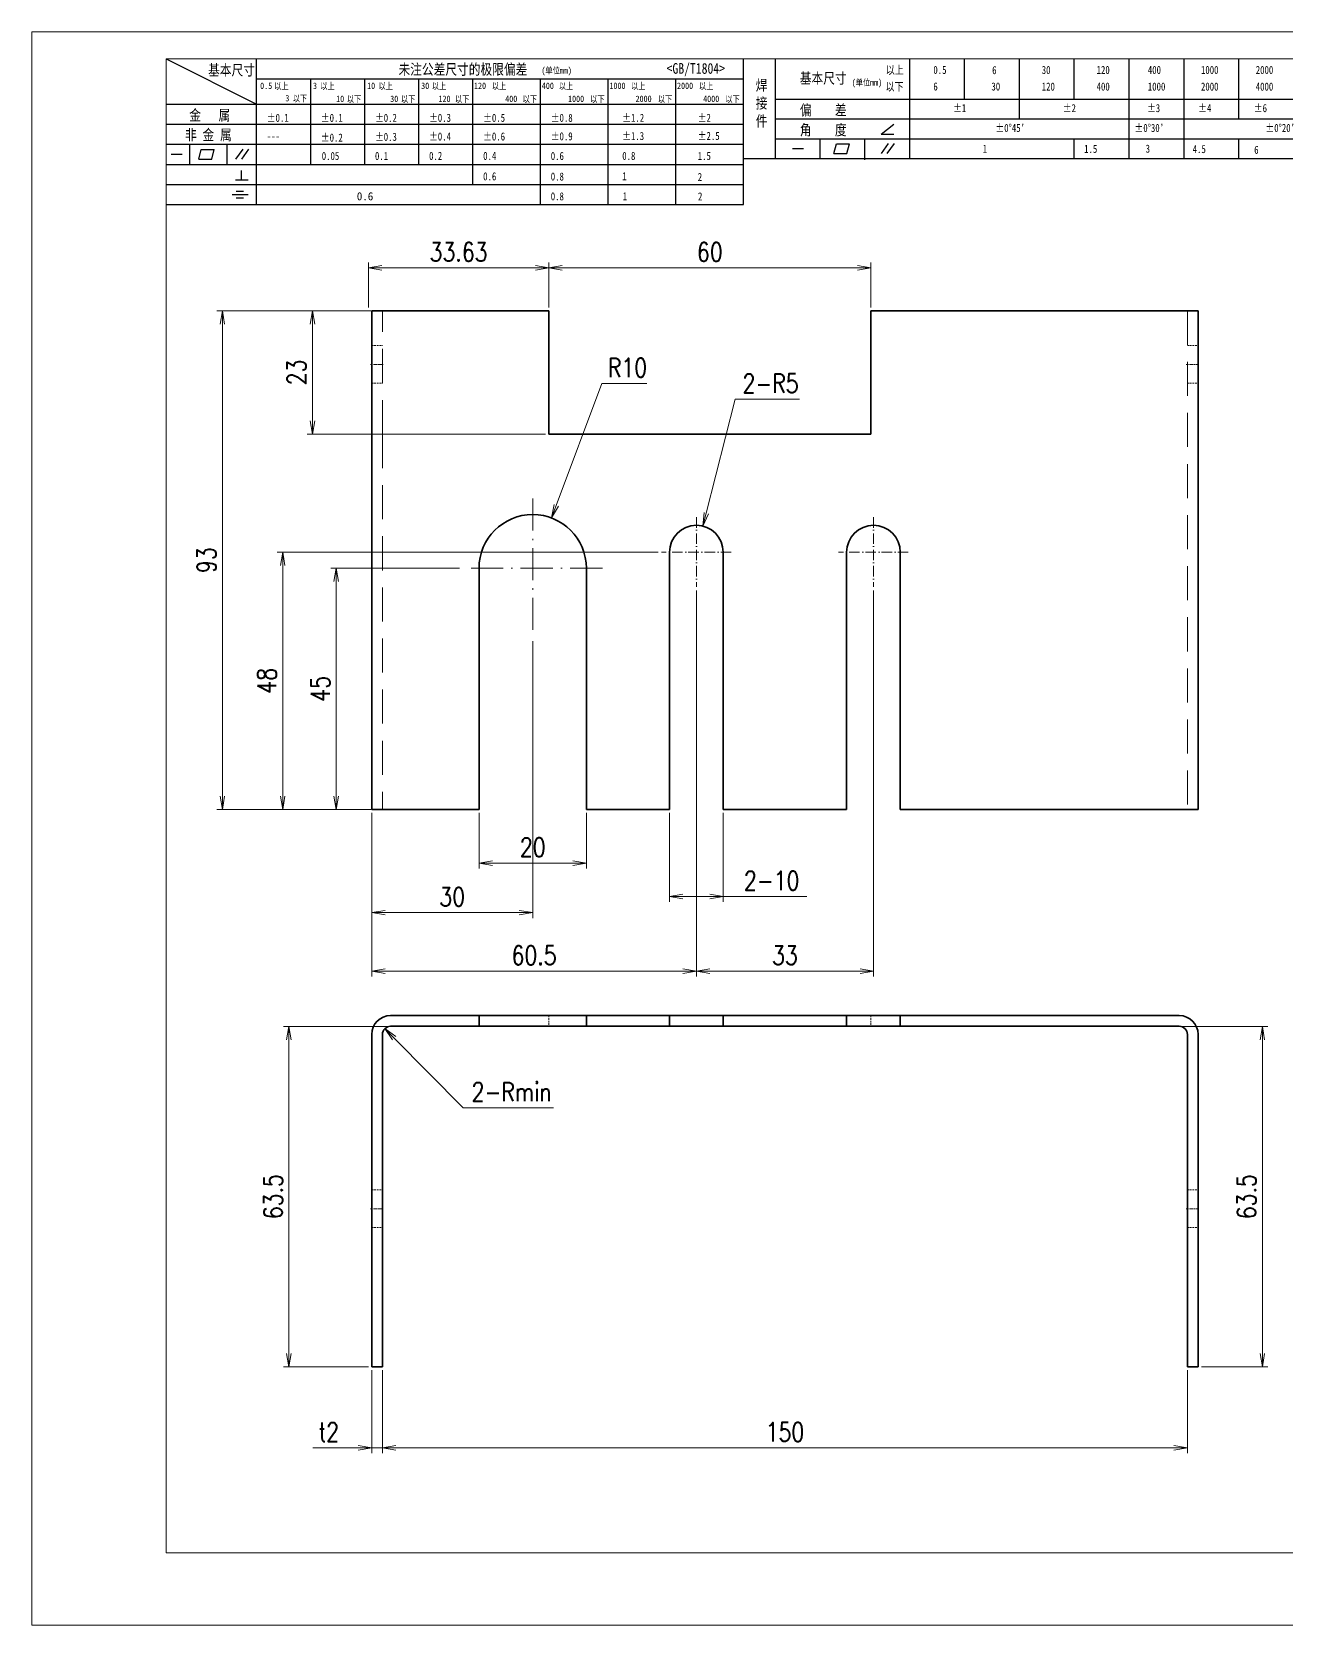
# Model space of a CAD drawing. Header units: millimetres. Extents: x 1333 to 78972, y -42879 to -5704.
# Drawn here: x 67947.8 to 68181.6, y -21799.1 to -21502.1 of the extents above; entities that cross this region are included whole.
import ezdxf

# ---------------------------------------------------------------- set-up
doc = ezdxf.new("R2010")
doc.units = ezdxf.units.MM
doc.header["$LTSCALE"] = 0.5
for name, pattern in [('AM_ISO02W050x2', [3.75, 3, -0.75]), ('AM_ISO08W050x2', [9, 6, -0.75, 1.5, -0.75]), ('DASHDOT', [18.5, 12, -3, 0.5, -3]), ('DASHED', [19.05, 12.7, -6.35])]:
    doc.linetypes.add(name, pattern=pattern)
for name, color, linetype, lineweight in [('中心线', 2, 'AM_ISO08W050x2', 18), ('图框', 7, 'Continuous', 18), ('标注线', 3, 'Continuous', 18), ('粗实线', 7, 'Continuous', 35), ('虚线', 1, 'AM_ISO02W050x2', 18)]:
    doc.layers.add(name, color=color, linetype=linetype, lineweight=lineweight)
doc.layers.add('图框文字', color=7, linetype='Continuous')
doc.layers.add('打印', color=7, linetype='Continuous', lineweight=15, plot=False)
doc.layers.add('打印-禁用', color=7, linetype='Continuous', lineweight=15, plot=False)
doc.styles.add('DIM', font='romans.shx', dxfattribs={"width": 0.8, "bigfont": 'bigfont.shx'})
doc.styles.add('国标', font='simfang.ttf', dxfattribs={"width": 0.8})
doc.dimstyles.new('XR 1-1$0', dxfattribs={"dimtxt": 3.5, "dimasz": 2.5, "dimexe": 1, "dimexo": 0.625, "dimgap": 1.2, "dimtad": 1, "dimzin": 9, "dimdsep": 46, "dimtxsty": 'DIM', "dimblk": 'OPEN', "dimcen": 0, "dimclrd": 8, "dimclre": 8, "dimclrt": 2, "dimazin": 2, "dimtfac": 0.5, "dimtmove": 0, "dimatfit": 3, "dimldrblk": 'OPEN', "dimfxl": 1, "dimtolj": 2, "dimlwd": 18, "dimlwe": 18, "dimarcsym": 0})
doc.dimstyles.new('XR 1-1$4', dxfattribs={"dimtxt": 3.5, "dimasz": 2.5, "dimexe": 1, "dimexo": 0.625, "dimgap": 1.2, "dimtad": 1, "dimtoh": 1, "dimdsep": 46, "dimtxsty": 'DIM', "dimblk": 'OPEN', "dimcen": 0, "dimclrd": 8, "dimclre": 8, "dimclrt": 2, "dimazin": 2, "dimtfac": 0.5, "dimtofl": 0, "dimtmove": 0, "dimatfit": 3, "dimldrblk": 'OPEN', "dimfxl": 1, "dimtolj": 2, "dimlwd": 18, "dimlwe": 18, "dimarcsym": 0})

# ---------------------------------------------------------------- blocks, each defined once
blk = doc.blocks.new('GZDEH零件A3图框V01版')
at = {"layer": '图框', "linetype": 'Continuous'}
for p, q in [((2882.49, -1554.46), (2882.49, -1832.96)), ((3272.49, -1554.46), (2882.49, -1554.46)), ((2882.49, -1832.96), (3272.49, -1832.96))]:
    blk.add_line(p, q, dxfattribs=at)
at = {"layer": '图框文字', "color": 9}
for p, q in [((2882.49, -1554.46), (2899.37, -1562.92)), ((2899.37, -1581.67), (2899.37, -1554.46)), ((2990.09, -1581.67), (2990.09, -1554.46)), ((2996.09, -1573.08), (2996.09, -1554.46)), ((3021.09, -1561.98), (3021.09, -1554.46)), ((3031.31, -1561.98), (3031.31, -1554.46)), ((3041.53, -1561.98), (3041.53, -1554.46)), ((3051.75, -1561.98), (3051.75, -1554.46)), ((3061.98, -1561.98), (3061.98, -1554.46)), ((3072.2, -1561.98), (3072.2, -1554.46)), ((3082.42, -1561.98), (3082.42, -1554.46)), ((2899.37, -1558.24), (2990.09, -1558.24)), ((2909.45, -1574.17), (2909.45, -1558.24)), ((2919.53, -1574.17), (2919.53, -1558.24)), ((2929.61, -1574.17), (2929.61, -1558.24)), ((2939.69, -1577.92), (2939.69, -1558.24)), ((2952.29, -1581.67), (2952.29, -1558.24)), ((2964.89, -1581.67), (2964.89, -1558.24)), ((2977.49, -1581.67), (2977.49, -1558.24)), ((2996.09, -1561.98), (3113.09, -1561.98)), ((3021.09, -1573.08), (3021.09, -1561.98)), ((3041.53, -1565.68), (3041.53, -1561.98)), ((3061.98, -1573.08), (3061.98, -1561.98)), ((3072.2, -1573.08), (3072.2, -1561.98)), ((3082.42, -1565.68), (3082.42, -1561.98)), ((2882.49, -1562.92), (2990.09, -1562.92)), ((2882.49, -1566.67), (2990.09, -1566.67)), ((2996.09, -1565.68), (3113.09, -1565.68)), ((3015.75, -1568.51), (3018.15, -1566.66)), ((2882.49, -1570.42), (2990.09, -1570.42)), ((2886.92, -1574.12), (2886.92, -1570.42)), ((2893.91, -1574.12), (2893.91, -1570.42)), ((2996.09, -1569.38), (3113.09, -1569.38)), ((3004.42, -1573.08), (3004.42, -1569.38)), ((3006.97, -1572.12), (3007.45, -1570.33)), ((3007.45, -1570.33), (3009.86, -1570.33)), ((3009.39, -1572.12), (3009.86, -1570.33)), ((3012.75, -1573.08), (3012.75, -1569.38)), ((3015.75, -1568.51), (3018.15, -1568.51)), ((3015.81, -1572.12), (3017.15, -1570.26)), ((3016.89, -1572.12), (3018.23, -1570.26)), ((3051.75, -1573.08), (3051.75, -1569.38)), ((3082.42, -1573.08), (3082.42, -1569.48)), ((2883.43, -1572.27), (2885.49, -1572.27)), ((2888.59, -1573.16), (2889.07, -1571.37)), ((2888.59, -1573.16), (2891, -1573.16)), ((2889.07, -1571.37), (2891.48, -1571.37)), ((2891, -1573.16), (2891.48, -1571.37)), ((2895.52, -1573.16), (2896.85, -1571.3)), ((2896.6, -1573.16), (2897.94, -1571.3)), ((2990.09, -1573.08), (3113.09, -1573.08)), ((2999.26, -1571.23), (3001.32, -1571.23)), ((3006.97, -1572.12), (3009.39, -1572.12)), ((3012.75, -1573.33), (3012.75, -1573.08)), ((2882.49, -1574.17), (2990.09, -1574.17)), ((2895.42, -1577.05), (2897.81, -1577.05)), ((2896.58, -1577.05), (2896.58, -1575.28)), ((2882.49, -1577.92), (2990.09, -1577.92)), ((2894.79, -1579.77), (2897.77, -1579.77)), ((2895.57, -1579.17), (2896.92, -1579.17)), ((2882.49, -1581.67), (2990.09, -1581.67)), ((2895.57, -1580.37), (2896.93, -1580.37))]:
    blk.add_line(p, q, dxfattribs=at)
at = {"layer": '打印-禁用', "linetype": 'Continuous'}
for p, q in [((2857.49, -1549.46), (2857.49, -1846.46)), ((3277.49, -1549.46), (2857.49, -1549.46)), ((2857.49, -1846.46), (3277.49, -1846.46))]:
    blk.add_line(p, q, dxfattribs=at)
at = {"layer": '图框文字', "color": 9, "style": '国标', "width": 0.8}
for s, height, p in [('基本尺寸', 2, (2890.33, -1557.58)), ('未注公差尺寸的极限偏差', 2, (2925.81, -1557.44)), ('<GB/T1804>', 2, (2975.78, -1557.27)), ('以上', 1.5, (3016.64, -1557.33)), ('0.5', 1.5, (3025.49, -1557.3)), ('6', 1.5, (3036.45, -1557.34)), ('30', 1.5, (3045.69, -1557.31)), ('120', 1.5, (3055.91, -1557.31)), ('400', 1.5, (3065.46, -1557.31)), ('1000', 1.5, (3075.36, -1557.31)), ('2000', 1.5, (3085.57, -1557.31)), ('30', 1.2, (2930.04, -1560.11)), ('基本尺寸', 2, (3000.6, -1559.1)), ('以下', 1.5, (3016.58, -1560.43)), ('6', 1.5, (3025.49, -1560.38)), ('30', 1.5, (3036.31, -1560.39)), ('120', 1.5, (3045.69, -1560.41)), ('400', 1.5, (3055.91, -1560.41)), ('1000', 1.5, (3065.46, -1560.41)), ('2000', 1.5, (3075.36, -1560.41)), ('4000', 1.5, (3085.57, -1560.41)), ('金   属', 2, (2886.82, -1565.98)), ('±0.1', 1.5, (2901.27, -1566.23)), ('±0.1', 1.5, (2911.35, -1566.23)), ('±0.2', 1.5, (2921.43, -1566.23)), ('±0.3', 1.5, (2931.51, -1566.23)), ('±0.5', 1.5, (2941.59, -1566.23)), ('±0.8', 1.5, (2954.19, -1566.23)), ('±1.2', 1.5, (2967.51, -1566.23)), ('±2', 1.5, (2981.58, -1566.23)), ('偏    差', 2, (3000.6, -1565.04)), ('±1', 1.5, (3029.16, -1564.42)), ('±2', 1.5, (3049.61, -1564.42)), ('±3', 1.5, (3065.3, -1564.42)), ('±4', 1.5, (3074.85, -1564.42)), ('±6', 1.5, (3085.22, -1564.42)), ('非 金 属', 2, (2886.02, -1569.65)), ('±0.3', 1.5, (2921.43, -1569.77)), ('±0.4', 1.5, (2931.51, -1569.71)), ('±0.6', 1.5, (2941.59, -1569.71)), ('±0.9', 1.5, (2954.19, -1569.68)), ('±1.3', 1.5, (2967.51, -1569.62)), ('±2.5', 1.5, (2981.58, -1569.61)), ('角    度', 2, (3000.6, -1568.74)), ("±0%%D45'", 1.5, (3037.06, -1568.12)), ("±0%%D30'", 1.5, (3062.98, -1568.12)), ("±0%%D20'", 1.5, (3087.38, -1568.12)), ('---', 1.5, (2901.27, -1569.65)), ('±0.2', 1.5, (2911.35, -1569.92)), ('1', 1.5, (3034.69, -1571.98)), ('1.5', 1.5, (3053.59, -1572.01)), ('3', 1.5, (3065.05, -1571.98)), ('4.5', 1.5, (3073.82, -1572.05)), ('6', 1.5, (3085.28, -1572.19)), ('0.1', 1.5, (2921.43, -1573.34)), ('0.2', 1.5, (2931.51, -1573.33)), ('0.4', 1.5, (2941.59, -1573.33)), ('0.6', 1.5, (2954.19, -1573.35)), ('0.8', 1.5, (2967.51, -1573.33)), ('1.5', 1.5, (2981.58, -1573.34)), ('0.6', 1.5, (2941.59, -1577.14)), ('0.8', 1.5, (2954.19, -1577.17)), ('1', 1.5, (2967.51, -1577.12)), ('2', 1.5, (2981.58, -1577.26)), ('0.8', 1.5, (2954.19, -1580.87)), ('1', 1.5, (2967.59, -1580.86)), ('2', 1.5, (2981.62, -1580.89))]:
    blk.add_text(s, height=height, dxfattribs=at).set_placement(p)
at = {"layer": '图框文字', "color": 9, "lineweight": 15, "style": '国标', "width": 0.8}
for s, p in [('(单位mm)', (2952.44, -1557.27)), ('0.5', (2900.03, -1560.11)), ('以上', (2902.64, -1560.16)), ('3', (2909.88, -1560.11)), ('以上', (2911.25, -1560.16)), ('10', (2919.96, -1560.11)), ('以上', (2922.09, -1560.16)), ('以上', (2932.02, -1560.16)), ('120', (2939.88, -1560.11)), ('以上', (2943.21, -1560.16)), ('400', (2952.52, -1560.11)), ('以上', (2955.68, -1560.16)), ('1000', (2965.12, -1560.11)), ('以上', (2969.16, -1560.16)), ('2000', (2977.72, -1560.11)), ('以上', (2981.8, -1560.16)), ('(单位mm)', (3010.27, -1559.51)), ('3', (2904.73, -1562.41)), ('以下', (2906.1, -1562.46)), ('10', (2914.19, -1562.54)), ('以下', (2916.18, -1562.59)), ('30', (2924.27, -1562.54)), ('以下', (2926.26, -1562.59)), ('120', (2933.26, -1562.54)), ('以下', (2936.34, -1562.59)), ('400', (2945.7, -1562.54)), ('以下', (2948.94, -1562.59)), ('1000', (2957.41, -1562.54)), ('以下', (2961.54, -1562.59)), ('2000', (2969.99, -1562.54)), ('以下', (2974.14, -1562.59)), ('4000', (2982.59, -1562.54)), ('以下', (2986.74, -1562.59))]:
    blk.add_text(s, height=1.2, dxfattribs=at).set_placement(p)
at = {"layer": '图框文字', "color": 9, "lineweight": 13, "style": '国标'}
blk.add_text('0.6', height=1.5, dxfattribs=at).set_placement((2918.05, -1580.85))
at = {"layer": '图框文字', "color": 9, "style": '国标'}
for s, insert, char_height, width, attachment_point in [('焊\\P接\\P件', (2992.39, -1558.41), 2, 3.1877, 1), ('0.05', (2911.51, -1573.37), 1.5, 5.1982, 7)]:
    blk.add_mtext(s, dxfattribs=dict(at, insert=insert, char_height=char_height, width=width, attachment_point=attachment_point))
blk = doc.blocks.new('DEH A3')
at = {"layer": '图框'}
blk.add_blockref('GZDEH零件A3图框V01版', (-2857.49, 1846.46), dxfattribs=at)
blk = doc.blocks.new('_Open')
at = {"color": 0, "linetype": 'ByBlock', "lineweight": -2}
for p, q in [((-1, 0.17), (0, 0)), ((-1, -0.17), (0, 0)), ((0, 0), (-1, 0))]:
    blk.add_line(p, q, dxfattribs=at)
blk = doc.blocks.new('*D823')
at = {"layer": 'Defpoints', "color": 0}
for p in [(67995.72, -21687.47), (68014.66, -21687.47), (68011.16, -21750.97)]:
    blk.add_point(p, dxfattribs=at)
at = {"layer": '标注线', "color": 8, "lineweight": 18}
for p, q in [((68014.03, -21687.47), (67994.72, -21687.47)), ((67995.72, -21748.47), (67995.72, -21689.97)), ((68010.53, -21750.97), (67994.72, -21750.97))]:
    blk.add_line(p, q, dxfattribs=at)
at = {"layer": '标注线', "color": 8, "lineweight": 18, "xscale": 2.5, "yscale": 2.5, "zscale": 2.5}
for p, rotation in [((67995.72, -21687.47), 90), ((67995.72, -21750.97), 270)]:
    blk.add_blockref('_Open', p, dxfattribs=dict(at, rotation=rotation))
at = {"layer": '标注线', "color": 2, "insert": (67992.77, -21719.22), "char_height": 3.5, "attachment_point": 5, "rotation": 90, "style": 'DIM'}
blk.add_mtext('\\A2;63.5', dxfattribs=at)
blk = doc.blocks.new('*D824')
at = {"layer": 'Defpoints', "color": 0}
for p in [(68011.16, -21750.97), (68013.16, -21750.97), (68013.16, -21766.04)]:
    blk.add_point(p, dxfattribs=at)
at = {"layer": '标注线', "color": 8, "lineweight": 18}
for p, q in [((68011.16, -21751.59), (68011.16, -21767.04)), ((68013.16, -21751.59), (68013.16, -21767.04)), ((68008.66, -21766.04), (68000.16, -21766.04)), ((68013.16, -21766.04), (68011.16, -21766.04)), ((68015.66, -21766.04), (68018.16, -21766.04))]:
    blk.add_line(p, q, dxfattribs=at)
at = {"layer": '标注线', "color": 8, "lineweight": 18, "xscale": 2.5, "yscale": 2.5, "zscale": 2.5}
blk.add_blockref('_Open', (68011.16, -21766.04), dxfattribs=at)
at = {"layer": '标注线', "color": 8, "lineweight": 18, "xscale": 2.5, "yscale": 2.5, "zscale": 2.5, "rotation": 180}
blk.add_blockref('_Open', (68013.16, -21766.04), dxfattribs=at)
at = {"layer": '标注线', "color": 2, "insert": (68003.16, -21763.09), "char_height": 3.5, "attachment_point": 5, "style": 'DIM'}
blk.add_mtext('\\A2;{\\Fromans,bigfont|c134;t}2', dxfattribs=at)
blk = doc.blocks.new('*D825')
at = {"layer": 'Defpoints', "color": 0}
for p in [(68013.16, -21750.97), (68163.16, -21750.97), (68163.16, -21766.04)]:
    blk.add_point(p, dxfattribs=at)
at = {"layer": '标注线', "color": 8, "lineweight": 18}
for p, q in [((68013.16, -21751.59), (68013.16, -21767.04)), ((68163.16, -21751.59), (68163.16, -21767.04)), ((68015.66, -21766.04), (68160.66, -21766.04))]:
    blk.add_line(p, q, dxfattribs=at)
at = {"layer": '标注线', "color": 8, "lineweight": 18, "xscale": 2.5, "yscale": 2.5, "zscale": 2.5, "rotation": 180}
blk.add_blockref('_Open', (68013.16, -21766.04), dxfattribs=at)
at = {"layer": '标注线', "color": 8, "lineweight": 18, "xscale": 2.5, "yscale": 2.5, "zscale": 2.5}
blk.add_blockref('_Open', (68163.16, -21766.04), dxfattribs=at)
at = {"layer": '标注线', "color": 2, "insert": (68088.16, -21763.09), "char_height": 3.5, "attachment_point": 5, "style": 'DIM'}
blk.add_mtext('\\A2;150', dxfattribs=at)
blk = doc.blocks.new('*D826')
at = {"layer": 'Defpoints', "color": 0}
for p in [(68013.6, -21687.9), (68014.66, -21688.97)]:
    blk.add_point(p, dxfattribs=at)
at = {"layer": '标注线', "color": 8, "lineweight": 18}
for p, q in [((68028.22, -21702.64), (68015.36, -21689.68)), ((68045.02, -21702.64), (68028.22, -21702.64))]:
    blk.add_line(p, q, dxfattribs=at)
at = {"layer": '标注线', "color": 8, "lineweight": 18, "xscale": 2.5, "yscale": 2.5, "zscale": 2.5, "rotation": 134.7644684583591}
blk.add_blockref('_Open', (68013.6, -21687.9), dxfattribs=at)
at = {"layer": '标注线', "color": 2, "insert": (68037.22, -21699.69), "char_height": 3.5, "attachment_point": 5, "style": 'DIM'}
blk.add_mtext('\\A2;{\\Fromans,bigfont|c134;2-Rmin}', dxfattribs=at)
blk = doc.blocks.new('*D827')
at = {"layer": 'Defpoints', "color": 0}
for p in [(67983.32, -21554.07), (68011.16, -21554.07), (68011.16, -21647.07)]:
    blk.add_point(p, dxfattribs=at)
at = {"layer": '标注线', "color": 8, "lineweight": 18}
for p, q in [((68010.53, -21554.07), (67982.32, -21554.07)), ((67983.32, -21644.57), (67983.32, -21556.57)), ((68010.53, -21647.07), (67982.32, -21647.07))]:
    blk.add_line(p, q, dxfattribs=at)
at = {"layer": '标注线', "color": 8, "lineweight": 18, "xscale": 2.5, "yscale": 2.5, "zscale": 2.5}
for p, rotation in [((67983.32, -21554.07), 90), ((67983.32, -21647.07), 270)]:
    blk.add_blockref('_Open', p, dxfattribs=dict(at, rotation=rotation))
at = {"layer": '标注线', "color": 2, "insert": (67980.37, -21600.57), "char_height": 3.5, "attachment_point": 5, "rotation": 90, "style": 'DIM'}
blk.add_mtext('\\A2;93', dxfattribs=at)
blk = doc.blocks.new('*D828')
at = {"layer": 'Defpoints', "color": 0}
for p in [(68004.53, -21602.07), (68028.16, -21602.07), (68010.53, -21647.07)]:
    blk.add_point(p, dxfattribs=at)
at = {"layer": '标注线', "color": 8, "lineweight": 18}
for p, q in [((68027.53, -21602.07), (68003.53, -21602.07)), ((68004.53, -21644.57), (68004.53, -21604.57)), ((68009.91, -21647.07), (68003.53, -21647.07))]:
    blk.add_line(p, q, dxfattribs=at)
at = {"layer": '标注线', "color": 8, "lineweight": 18, "xscale": 2.5, "yscale": 2.5, "zscale": 2.5}
for p, rotation in [((68004.53, -21602.07), 90), ((68004.53, -21647.07), 270)]:
    blk.add_blockref('_Open', p, dxfattribs=dict(at, rotation=rotation))
at = {"layer": '标注线', "color": 2, "insert": (68001.58, -21624.57), "char_height": 3.5, "attachment_point": 5, "rotation": 90, "style": 'DIM'}
blk.add_mtext('\\A2;45', dxfattribs=at)
blk = doc.blocks.new('*D829')
at = {"layer": 'Defpoints', "color": 0}
for p in [(67994.56, -21599.07), (68065.16, -21599.07), (68011.67, -21647.07)]:
    blk.add_point(p, dxfattribs=at)
at = {"layer": '标注线', "color": 8, "lineweight": 18}
for p, q in [((68064.53, -21599.07), (67993.56, -21599.07)), ((67994.56, -21644.57), (67994.56, -21601.57)), ((68011.05, -21647.07), (67993.56, -21647.07))]:
    blk.add_line(p, q, dxfattribs=at)
at = {"layer": '标注线', "color": 8, "lineweight": 18, "xscale": 2.5, "yscale": 2.5, "zscale": 2.5}
for p, rotation in [((67994.56, -21599.07), 90), ((67994.56, -21647.07), 270)]:
    blk.add_blockref('_Open', p, dxfattribs=dict(at, rotation=rotation))
at = {"layer": '标注线', "color": 2, "insert": (67991.61, -21623.07), "char_height": 3.5, "attachment_point": 5, "rotation": 90, "style": 'DIM'}
blk.add_mtext('\\A2;48', dxfattribs=at)
blk = doc.blocks.new('*D830')
at = {"layer": 'Defpoints', "color": 0}
for p in [(68011.67, -21554.07), (68000.1, -21577.07), (68044.16, -21577.07)]:
    blk.add_point(p, dxfattribs=at)
at = {"layer": '标注线', "color": 8, "lineweight": 18}
for p, q in [((68011.05, -21554.07), (67999.1, -21554.07)), ((68000.1, -21556.57), (68000.1, -21574.57)), ((68043.53, -21577.07), (67999.1, -21577.07))]:
    blk.add_line(p, q, dxfattribs=at)
at = {"layer": '标注线', "color": 8, "lineweight": 18, "xscale": 2.5, "yscale": 2.5, "zscale": 2.5}
for p, rotation in [((68000.1, -21554.07), 90), ((68000.1, -21577.07), 270)]:
    blk.add_blockref('_Open', p, dxfattribs=dict(at, rotation=rotation))
at = {"layer": '标注线', "color": 2, "insert": (67997.15, -21565.57), "char_height": 3.5, "attachment_point": 5, "rotation": 90, "style": 'DIM'}
blk.add_mtext('\\A2;23', dxfattribs=at)
blk = doc.blocks.new('*D831')
at = {"layer": 'Defpoints', "color": 0}
for p in [(68044.16, -21546.06), (68010.53, -21554.07), (68044.16, -21554.07)]:
    blk.add_point(p, dxfattribs=at)
at = {"layer": '标注线', "color": 8, "lineweight": 18}
for p, q in [((68010.53, -21553.45), (68010.53, -21545.06)), ((68013.03, -21546.06), (68041.66, -21546.06)), ((68044.16, -21553.45), (68044.16, -21545.06))]:
    blk.add_line(p, q, dxfattribs=at)
at = {"layer": '标注线', "color": 8, "lineweight": 18, "xscale": 2.5, "yscale": 2.5, "zscale": 2.5, "rotation": 180}
blk.add_blockref('_Open', (68010.53, -21546.06), dxfattribs=at)
at = {"layer": '标注线', "color": 8, "lineweight": 18, "xscale": 2.5, "yscale": 2.5, "zscale": 2.5}
blk.add_blockref('_Open', (68044.16, -21546.06), dxfattribs=at)
at = {"layer": '标注线', "color": 2, "insert": (68027.34, -21543.11), "char_height": 3.5, "attachment_point": 5, "style": 'DIM'}
blk.add_mtext('\\A2;33.63', dxfattribs=at)
blk = doc.blocks.new('*D832')
at = {"layer": 'Defpoints', "color": 0}
for p in [(68104.16, -21546.06), (68044.16, -21554.07), (68104.16, -21554.07)]:
    blk.add_point(p, dxfattribs=at)
at = {"layer": '标注线', "color": 8, "lineweight": 18}
for p, q in [((68044.16, -21553.45), (68044.16, -21545.06)), ((68046.66, -21546.06), (68101.66, -21546.06)), ((68104.16, -21553.45), (68104.16, -21545.06))]:
    blk.add_line(p, q, dxfattribs=at)
at = {"layer": '标注线', "color": 8, "lineweight": 18, "xscale": 2.5, "yscale": 2.5, "zscale": 2.5, "rotation": 180}
blk.add_blockref('_Open', (68044.16, -21546.06), dxfattribs=at)
at = {"layer": '标注线', "color": 8, "lineweight": 18, "xscale": 2.5, "yscale": 2.5, "zscale": 2.5}
blk.add_blockref('_Open', (68104.16, -21546.06), dxfattribs=at)
at = {"layer": '标注线', "color": 2, "insert": (68074.16, -21543.11), "char_height": 3.5, "attachment_point": 5, "style": 'DIM'}
blk.add_mtext('\\A2;60', dxfattribs=at)
blk = doc.blocks.new('*D836')
at = {"layer": 'Defpoints', "color": 0}
for p in [(68031.16, -21647.07), (68051.16, -21647.07), (68051.16, -21657.04)]:
    blk.add_point(p, dxfattribs=at)
at = {"layer": '标注线', "color": 8, "lineweight": 18}
for p, q in [((68031.16, -21647.7), (68031.16, -21658.04)), ((68051.16, -21647.7), (68051.16, -21658.04)), ((68033.66, -21657.04), (68048.66, -21657.04))]:
    blk.add_line(p, q, dxfattribs=at)
at = {"layer": '标注线', "color": 8, "lineweight": 18, "xscale": 2.5, "yscale": 2.5, "zscale": 2.5, "rotation": 180}
blk.add_blockref('_Open', (68031.16, -21657.04), dxfattribs=at)
at = {"layer": '标注线', "color": 8, "lineweight": 18, "xscale": 2.5, "yscale": 2.5, "zscale": 2.5}
blk.add_blockref('_Open', (68051.16, -21657.04), dxfattribs=at)
at = {"layer": '标注线', "color": 2, "insert": (68041.16, -21654.09), "char_height": 3.5, "attachment_point": 5, "style": 'DIM'}
blk.add_mtext('\\A2;20', dxfattribs=at)
blk = doc.blocks.new('*D837')
at = {"layer": 'Defpoints', "color": 0}
for p in [(68041.16, -21615.07), (68011.16, -21647.07), (68011.16, -21666.28)]:
    blk.add_point(p, dxfattribs=at)
at = {"layer": '标注线', "color": 8, "lineweight": 18}
for p, q in [((68041.16, -21615.7), (68041.16, -21667.28)), ((68011.16, -21647.7), (68011.16, -21667.28)), ((68038.66, -21666.28), (68013.66, -21666.28))]:
    blk.add_line(p, q, dxfattribs=at)
at = {"layer": '标注线', "color": 8, "lineweight": 18, "xscale": 2.5, "yscale": 2.5, "zscale": 2.5, "rotation": 180}
blk.add_blockref('_Open', (68011.16, -21666.28), dxfattribs=at)
at = {"layer": '标注线', "color": 8, "lineweight": 18, "xscale": 2.5, "yscale": 2.5, "zscale": 2.5}
blk.add_blockref('_Open', (68041.16, -21666.28), dxfattribs=at)
at = {"layer": '标注线', "color": 2, "insert": (68026.16, -21663.33), "char_height": 3.5, "attachment_point": 5, "style": 'DIM'}
blk.add_mtext('\\A2;30', dxfattribs=at)
blk = doc.blocks.new('*D838')
at = {"layer": 'Defpoints', "color": 0}
for p in [(68071.66, -21605.57), (68011.16, -21647.07), (68071.66, -21677.18)]:
    blk.add_point(p, dxfattribs=at)
at = {"layer": '标注线', "color": 8, "lineweight": 18}
for p, q in [((68071.66, -21606.2), (68071.66, -21678.18)), ((68011.16, -21647.7), (68011.16, -21678.18)), ((68013.66, -21677.18), (68069.16, -21677.18))]:
    blk.add_line(p, q, dxfattribs=at)
at = {"layer": '标注线', "color": 8, "lineweight": 18, "xscale": 2.5, "yscale": 2.5, "zscale": 2.5, "rotation": 180}
blk.add_blockref('_Open', (68011.16, -21677.18), dxfattribs=at)
at = {"layer": '标注线', "color": 8, "lineweight": 18, "xscale": 2.5, "yscale": 2.5, "zscale": 2.5}
blk.add_blockref('_Open', (68071.66, -21677.18), dxfattribs=at)
at = {"layer": '标注线', "color": 2, "insert": (68041.41, -21674.23), "char_height": 3.5, "attachment_point": 5, "style": 'DIM'}
blk.add_mtext('\\A2;60.5', dxfattribs=at)
blk = doc.blocks.new('*D839')
at = {"layer": 'Defpoints', "color": 0}
for p in [(68071.66, -21605.57), (68104.66, -21605.57), (68104.66, -21677.18)]:
    blk.add_point(p, dxfattribs=at)
at = {"layer": '标注线', "color": 8, "lineweight": 18}
for p, q in [((68071.66, -21606.2), (68071.66, -21678.18)), ((68104.66, -21606.2), (68104.66, -21678.18)), ((68074.16, -21677.18), (68102.16, -21677.18))]:
    blk.add_line(p, q, dxfattribs=at)
at = {"layer": '标注线', "color": 8, "lineweight": 18, "xscale": 2.5, "yscale": 2.5, "zscale": 2.5, "rotation": 180}
blk.add_blockref('_Open', (68071.66, -21677.18), dxfattribs=at)
at = {"layer": '标注线', "color": 8, "lineweight": 18, "xscale": 2.5, "yscale": 2.5, "zscale": 2.5}
blk.add_blockref('_Open', (68104.66, -21677.18), dxfattribs=at)
at = {"layer": '标注线', "color": 2, "insert": (68088.16, -21674.23), "char_height": 3.5, "attachment_point": 5, "style": 'DIM'}
blk.add_mtext('\\A2;33', dxfattribs=at)
blk = doc.blocks.new('*D840')
at = {"layer": 'Defpoints', "color": 0}
for p in [(68066.66, -21647.07), (68076.66, -21647.07), (68076.66, -21663.26)]:
    blk.add_point(p, dxfattribs=at)
at = {"layer": '标注线', "color": 8, "lineweight": 18}
for p, q in [((68066.66, -21647.7), (68066.66, -21664.26)), ((68076.66, -21647.7), (68076.66, -21664.26)), ((68069.16, -21663.26), (68074.16, -21663.26)), ((68076.66, -21663.26), (68092.22, -21663.26))]:
    blk.add_line(p, q, dxfattribs=at)
at = {"layer": '标注线', "color": 8, "lineweight": 18, "xscale": 2.5, "yscale": 2.5, "zscale": 2.5, "rotation": 180}
blk.add_blockref('_Open', (68066.66, -21663.26), dxfattribs=at)
at = {"layer": '标注线', "color": 8, "lineweight": 18, "xscale": 2.5, "yscale": 2.5, "zscale": 2.5}
blk.add_blockref('_Open', (68076.66, -21663.26), dxfattribs=at)
at = {"layer": '标注线', "color": 2, "insert": (68085.69, -21660.31), "char_height": 3.5, "attachment_point": 5, "style": 'DIM'}
blk.add_mtext('\\A2;{\\Fromans,bigfont|c134;2-}10', dxfattribs=at)
blk = doc.blocks.new('*D841')
at = {"layer": 'Defpoints', "color": 0}
for p in [(68072.89, -21594.23), (68071.66, -21599.07)]:
    blk.add_point(p, dxfattribs=at)
at = {"layer": '标注线', "color": 8, "lineweight": 18}
for p, q in [((68078.89, -21570.56), (68073.5, -21591.8)), ((68090.89, -21570.56), (68078.89, -21570.56))]:
    blk.add_line(p, q, dxfattribs=at)
at = {"layer": '标注线', "color": 8, "lineweight": 18, "xscale": 2.5, "yscale": 2.5, "zscale": 2.5, "rotation": 255.7704600504114}
blk.add_blockref('_Open', (68072.89, -21594.23), dxfattribs=at)
at = {"layer": '标注线', "color": 2, "insert": (68085.49, -21567.61), "char_height": 3.5, "attachment_point": 5, "style": 'DIM'}
blk.add_mtext('\\A2;{\\Fromans,bigfont|c134;2-}R5', dxfattribs=at)
blk = doc.blocks.new('*D842')
at = {"layer": 'Defpoints', "color": 0}
for p in [(68044.66, -21592.7), (68041.16, -21602.07)]:
    blk.add_point(p, dxfattribs=at)
at = {"layer": '标注线', "color": 8, "lineweight": 18}
for p, q in [((68054.03, -21567.63), (68045.53, -21590.36)), ((68062.43, -21567.63), (68054.03, -21567.63))]:
    blk.add_line(p, q, dxfattribs=at)
at = {"layer": '标注线', "color": 8, "lineweight": 18, "xscale": 2.5, "yscale": 2.5, "zscale": 2.5, "rotation": 249.5029539970624}
blk.add_blockref('_Open', (68044.66, -21592.7), dxfattribs=at)
at = {"layer": '标注线', "color": 2, "insert": (68058.83, -21564.68), "char_height": 3.5, "attachment_point": 5, "style": 'DIM'}
blk.add_mtext('\\A2;R10', dxfattribs=at)
blk = doc.blocks.new('*D754')
at = {"layer": 'Defpoints', "color": 0}
for p in [(68156.34, -21687.47), (68177.13, -21687.47), (68165.16, -21750.97)]:
    blk.add_point(p, dxfattribs=at)
at = {"layer": '标注线', "color": 8, "lineweight": 18}
for p, q in [((68156.97, -21687.47), (68178.13, -21687.47)), ((68177.13, -21748.47), (68177.13, -21689.97)), ((68165.78, -21750.97), (68178.13, -21750.97))]:
    blk.add_line(p, q, dxfattribs=at)
at = {"layer": '标注线', "color": 8, "lineweight": 18, "xscale": 2.5, "yscale": 2.5, "zscale": 2.5}
for p, rotation in [((68177.13, -21687.47), 90), ((68177.13, -21750.97), 270)]:
    blk.add_blockref('_Open', p, dxfattribs=dict(at, rotation=rotation))
at = {"layer": '标注线', "color": 2, "insert": (68174.18, -21719.22), "char_height": 3.5, "attachment_point": 5, "rotation": 90, "style": 'DIM'}
blk.add_mtext('\\A2;63.5', dxfattribs=at)

msp = doc.modelspace()

# ---------------------------------------------------------------- linework, layer by layer
at = {"layer": '中心线', "linetype": 'DASHDOT', "ltscale": 0.06}
for p, q in [((68010.957, -21564.072), (68013.357, -21564.072)), ((68162.957, -21564.072), (68165.357, -21564.072)), ((68010.957, -21721.469), (68013.357, -21721.469)), ((68162.957, -21721.469), (68165.357, -21721.469))]:
    msp.add_line(p, q, dxfattribs=at)
at = {"layer": '中心线', "linetype": 'DASHDOT'}
for p, q in [((68041.157, -21589.072), (68041.157, -21615.072)), ((68054.157, -21602.072), (68028.157, -21602.072))]:
    msp.add_line(p, q, dxfattribs=at)
at = {"layer": '中心线', "linetype": 'DASHDOT', "ltscale": 0.325}
for p, q in [((68071.657, -21592.572), (68071.657, -21605.572)), ((68104.657, -21592.572), (68104.657, -21605.572)), ((68078.157, -21599.072), (68065.157, -21599.072)), ((68111.157, -21599.072), (68098.157, -21599.072))]:
    msp.add_line(p, q, dxfattribs=at)
at = {"layer": '打印'}
msp.add_lwpolyline([(67947.822, -21502.092), (68367.822, -21502.092), (68367.822, -21799.092), (67947.822, -21799.092)], close=True, dxfattribs=at)
at = {"layer": '粗实线'}
for p, q in [((68011.157, -21577.072), (68011.157, -21554.072)), ((68044.157, -21554.072), (68014.657, -21554.072)), ((68044.157, -21577.072), (68044.157, -21554.072)), ((68161.657, -21554.072), (68104.157, -21554.072)), ((68104.157, -21554.072), (68104.157, -21577.072)), ((68165.157, -21554.072), (68165.157, -21647.072)), ((68011.157, -21647.072), (68011.157, -21577.072)), ((68104.157, -21577.072), (68044.157, -21577.072)), ((68066.657, -21599.072), (68066.657, -21647.072)), ((68076.657, -21599.072), (68076.657, -21647.072)), ((68099.657, -21599.072), (68099.657, -21647.072)), ((68109.657, -21599.072), (68109.657, -21647.072)), ((68031.157, -21647.072), (68031.157, -21602.072)), ((68051.157, -21602.072), (68051.157, -21647.072)), ((68099.657, -21647.072), (68076.657, -21647.072)), ((68109.657, -21647.072), (68161.657, -21647.072)), ((68051.157, -21685.469), (68031.157, -21685.469)), ((68099.657, -21685.469), (68076.657, -21685.469)), ((68109.657, -21685.469), (68161.657, -21685.469)), ((68011.157, -21688.969), (68011.157, -21750.969)), ((68013.157, -21688.969), (68013.157, -21750.969)), ((68051.157, -21687.469), (68031.157, -21687.469)), ((68076.657, -21687.469), (68099.657, -21687.469)), ((68109.657, -21687.469), (68161.657, -21687.469)), ((68163.157, -21750.969), (68163.157, -21688.969)), ((68165.157, -21750.969), (68165.157, -21688.969))]:
    msp.add_line(p, q, dxfattribs=at)
at = {"layer": '粗实线', "ltscale": 0.025628}
for p, q in [((68011.157, -21554.072), (68012.183, -21554.072)), ((68164.132, -21554.072), (68165.157, -21554.072)), ((68012.183, -21647.072), (68011.157, -21647.072)), ((68164.132, -21647.072), (68165.157, -21647.072))]:
    msp.add_line(p, q, dxfattribs=at)
at = {"layer": '粗实线', "ltscale": 0.061872}
for p, q in [((68012.183, -21554.072), (68014.657, -21554.072)), ((68161.657, -21554.072), (68164.132, -21554.072)), ((68014.657, -21647.072), (68012.183, -21647.072)), ((68161.657, -21647.072), (68164.132, -21647.072))]:
    msp.add_line(p, q, dxfattribs=at)
at = {"layer": '粗实线', "ltscale": 0.4125}
for p, q in [((68031.157, -21647.072), (68014.657, -21647.072)), ((68031.157, -21685.469), (68014.657, -21685.469)), ((68014.657, -21687.469), (68031.157, -21687.469))]:
    msp.add_line(p, q, dxfattribs=at)
at = {"layer": '粗实线', "ltscale": 0.3875}
for p, q in [((68066.657, -21647.072), (68051.157, -21647.072)), ((68066.657, -21685.469), (68051.157, -21685.469)), ((68051.157, -21687.469), (68066.657, -21687.469))]:
    msp.add_line(p, q, dxfattribs=at)
at = {"layer": '粗实线', "ltscale": 0.05}
for p, q in [((68031.157, -21685.469), (68031.157, -21687.469)), ((68051.157, -21685.469), (68051.157, -21687.469)), ((68066.657, -21685.469), (68066.657, -21687.469)), ((68076.657, -21685.469), (68076.657, -21687.469)), ((68099.657, -21685.469), (68099.657, -21687.469)), ((68109.657, -21685.469), (68109.657, -21687.469)), ((68013.157, -21750.969), (68011.157, -21750.969)), ((68165.157, -21750.969), (68163.157, -21750.969))]:
    msp.add_line(p, q, dxfattribs=at)
at = {"layer": '粗实线', "ltscale": 0.25}
for p, q in [((68076.657, -21685.469), (68066.657, -21685.469)), ((68109.657, -21685.469), (68099.657, -21685.469)), ((68066.657, -21687.469), (68076.657, -21687.469)), ((68099.657, -21687.469), (68109.657, -21687.469))]:
    msp.add_line(p, q, dxfattribs=at)
at = {"layer": '粗实线'}
for centre, radius, start, end in [((68041.157, -21602.072), 10, 0, 180), ((68071.657, -21599.072), 5, 0, 180), ((68104.657, -21599.072), 5, 0, 180), ((68014.657, -21688.969), 3.5, 90, 180), ((68161.657, -21688.969), 3.5, 0, 90), ((68014.657, -21688.969), 1.5, 90, 180), ((68161.657, -21688.969), 1.5, 0, 90)]:
    msp.add_arc(centre, radius, start, end, dxfattribs=at)
at = {"layer": '虚线', "linetype": 'DASHED'}
for p, q in [((68013.157, -21577.072), (68013.157, -21554.072)), ((68163.157, -21554.072), (68163.157, -21647.072)), ((68013.157, -21577.072), (68013.157, -21647.072))]:
    msp.add_line(p, q, dxfattribs=at)
at = {"layer": '虚线', "linetype": 'DASHED', "ltscale": 0.05}
for p, q in [((68011.157, -21560.572), (68013.157, -21560.572)), ((68163.157, -21560.572), (68165.157, -21560.572)), ((68011.157, -21567.572), (68013.157, -21567.572)), ((68163.157, -21567.572), (68165.157, -21567.572)), ((68044.157, -21685.469), (68044.157, -21687.469)), ((68104.157, -21685.469), (68104.157, -21687.469)), ((68011.157, -21717.969), (68013.157, -21717.969)), ((68163.157, -21717.969), (68165.157, -21717.969)), ((68011.157, -21724.969), (68013.157, -21724.969)), ((68163.157, -21724.969), (68165.157, -21724.969))]:
    msp.add_line(p, q, dxfattribs=at)

# ---------------------------------------------------------------- block references
at = {"layer": '图框'}
msp.add_blockref('DEH A3', (67947.822, -21799.092), dxfattribs=at)

# ---------------------------------------------------------------- dimensions: what is measured, and where the dimension line sits
at = {"layer": '标注线'}
for base, p1, p2, picture, middle in [((68044.157447844, -21546.06051822), (68010.532447844, -21554.07181006), (68044.157447844, -21554.07181006), '*D831', (68027.344947844, -21543.11051822)), ((68104.157, -21546.061), (68044.157, -21554.072), (68104.157, -21554.072), '*D832', (68074.157, -21543.111)), ((68071.657, -21677.179), (68011.157, -21647.072), (68071.657, -21605.572), '*D838', (68041.407, -21674.229)), ((68104.657, -21677.179), (68071.657, -21605.572), (68104.657, -21605.572), '*D839', (68088.157, -21674.229)), ((68011.157, -21666.28), (68041.157, -21615.072), (68011.157, -21647.072), '*D837', (68026.157, -21663.33)), ((68051.157, -21657.042), (68031.157, -21647.072), (68051.157, -21647.072), '*D836', (68041.157, -21654.092)), ((68163.157, -21766.044), (68013.157, -21750.969), (68163.157, -21750.969), '*D825', (68088.157, -21763.094))]:
    dim = msp.add_linear_dim(base=base, p1=p1, p2=p2, dimstyle='XR 1-1$0', dxfattribs=at)
    dim.commit()
    dim.dimension.update_dxf_attribs({"geometry": picture, "text_midpoint": middle})
for base, p1, p2, picture, middle in [((67983.319, -21554.072), (68011.157, -21647.072), (68011.157, -21554.072), '*D827', (67980.369, -21600.572)), ((68000.096, -21577.072), (68011.67, -21554.072), (68044.157, -21577.072), '*D830', (67997.146, -21565.572)), ((67994.557, -21599.072), (68011.67, -21647.072), (68065.157, -21599.072), '*D829', (67991.607, -21623.072)), ((68004.527, -21602.072), (68010.532, -21647.072), (68028.157, -21602.072), '*D828', (68001.577, -21624.572)), ((67995.722, -21687.469), (68011.157, -21750.969), (68014.657, -21687.469), '*D823', (67992.772, -21719.219)), ((68177.128, -21687.469), (68165.157, -21750.969), (68156.343, -21687.469), '*D754', (68174.178, -21719.219))]:
    dim = msp.add_linear_dim(base=base, p1=p1, p2=p2, angle=90, dimstyle='XR 1-1$0', dxfattribs=at)
    dim.commit()
    dim.dimension.update_dxf_attribs({"geometry": picture, "text_midpoint": middle})
dim = msp.add_radius_dim(center=(68041.157, -21602.072), mpoint=(68044.659, -21592.705), dimstyle='XR 1-1$4', dxfattribs=at)
dim.commit()
dim.dimension.update_dxf_attribs({"geometry": '*D842', "text_midpoint": (68058.834, -21567.627), "dimtype": 164})
dim = msp.add_radius_dim(center=(68071.657, -21599.072), mpoint=(68072.886, -21594.225), text='{\\Fromans,bigfont|c134;2-}<>', dimstyle='XR 1-1$4', dxfattribs=at)
dim.commit()
dim.dimension.update_dxf_attribs({"geometry": '*D841', "text_midpoint": (68085.487, -21570.564), "dimtype": 164})
dim = msp.add_linear_dim(base=(68076.657, -21663.259), p1=(68066.657, -21647.072), p2=(68076.657, -21647.072), text='{\\Fromans,bigfont|c134;2-}<>', dimstyle='XR 1-1$0', dxfattribs=at)
dim.commit()
dim.dimension.update_dxf_attribs({"geometry": '*D840', "text_midpoint": (68085.691, -21660.309)})
dim = msp.add_radius_dim(center=(68014.657, -21688.969), mpoint=(68013.601, -21687.904), text='{\\Fromans,bigfont|c134;2-Rmin}', dimstyle='XR 1-1$4', override={"dimtmove": 1}, dxfattribs=at)
dim.commit()
dim.dimension.update_dxf_attribs({"geometry": '*D826', "text_midpoint": (68028.217, -21702.641), "dimtype": 164})
dim = msp.add_linear_dim(base=(68013.157, -21766.044), p1=(68011.157, -21750.969), p2=(68013.157, -21750.969), text='{\\Fromans,bigfont|c134;t}<>', dimstyle='XR 1-1$0', dxfattribs=at)
dim.commit()
dim.dimension.update_dxf_attribs({"geometry": '*D824', "text_midpoint": (68003.157, -21766.044), "dimtype": 160})

doc.saveas('drawing.dxf')
